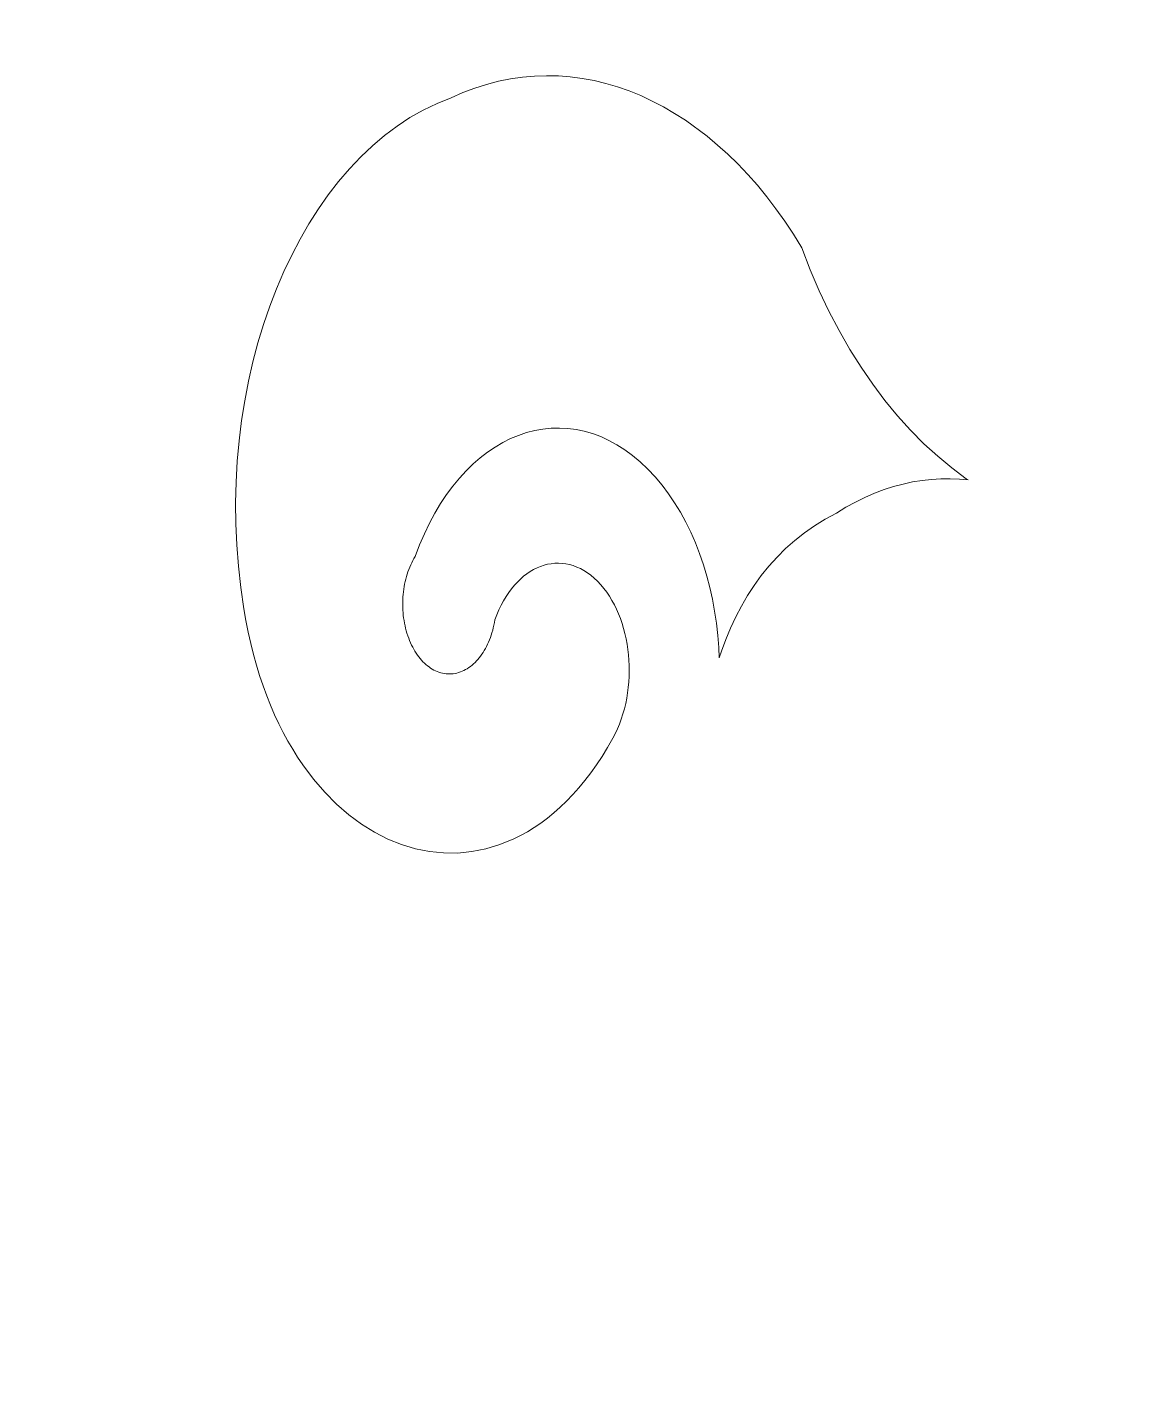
# Model space of a CAD drawing. Header units: centimetres. Extents: x -9.1 to 5.1, y -12.3 to 13.3.
# Drawn here: x -5.335 to -3.776, y -10.215 to -8.308 of the extents above; entities that cross this region are included whole.
import ezdxf

# ---------------------------------------------------------------- set-up
doc = ezdxf.new("R2010")
doc.units = ezdxf.units.CM
doc.header["$MEASUREMENT"] = 0
doc.layers.add('layer 1', color=7, linetype='Continuous')

msp = doc.modelspace()

# ---------------------------------------------------------------- linework, layer by layer
at = {"layer": 'layer 1', "color": 242, "lineweight": 9}
for points, knots in [([(5.08841, -12.32848), (5.08841, -12.32848), (-9.09402, -12.32848), (-9.09402, -12.32848), (-9.09402, -12.32848), (-9.09402, -12.32848), (-9.09402, 0.32731), (-9.09402, 0.32731), (-9.09402, 0.32731), (-9.09402, 0.32731), (5.0911, 0.32731), (5.0911, 0.32731), (5.0911, 0.32731), (5.0911, 0.32731), (5.0911, -12.32848), (5.0911, -12.32848), (5.0911, -12.32848), (5.0911, -12.32848), (5.08841, -12.32848), (5.08841, -12.32848)], [0, 0, 0, 0, 0.1666667, 0.1666667, 0.1666667, 0.1666667, 0.3333333, 0.3333333, 0.3333333, 0.3333333, 0.5, 0.5, 0.5, 0.5, 0.6666667, 0.6666667, 0.6666667, 0.6666667, 1, 1, 1, 1]), ([(-4.36804, -9.18908), (-4.36804, -9.18908), (-4.36869, -9.1748), (-4.36869, -9.1748), (-4.36869, -9.1748), (-4.36869, -9.1748), (-4.37005, -9.15769), (-4.37005, -9.15769), (-4.37005, -9.15769), (-4.37005, -9.15769), (-4.37199, -9.14069), (-4.37199, -9.14069), (-4.37199, -9.14069), (-4.37199, -9.14069), (-4.3745, -9.12385), (-4.3745, -9.12385), (-4.3745, -9.12385), (-4.3745, -9.12385), (-4.37757, -9.10722), (-4.37757, -9.10722), (-4.37757, -9.10722), (-4.37757, -9.10722), (-4.38121, -9.09082), (-4.38121, -9.09082), (-4.38121, -9.09082), (-4.38121, -9.09082), (-4.38541, -9.07468), (-4.38541, -9.07468), (-4.38541, -9.07468), (-4.38541, -9.07468), (-4.39017, -9.05886), (-4.39017, -9.05886), (-4.39017, -9.05886), (-4.39017, -9.05886), (-4.3955, -9.04338), (-4.3955, -9.04338), (-4.3955, -9.04338), (-4.3955, -9.04338), (-4.40137, -9.02826), (-4.40137, -9.02826), (-4.40137, -9.02826), (-4.40137, -9.02826), (-4.40777, -9.01355), (-4.40777, -9.01355), (-4.40777, -9.01355), (-4.40777, -9.01355), (-4.41475, -8.99931), (-4.41475, -8.99931), (-4.41475, -8.99931), (-4.41475, -8.99931), (-4.42223, -8.98554), (-4.42223, -8.98554), (-4.42223, -8.98554), (-4.42223, -8.98554), (-4.43027, -8.9723), (-4.43027, -8.9723), (-4.43027, -8.9723), (-4.43027, -8.9723), (-4.43886, -8.95961), (-4.43886, -8.95961), (-4.43886, -8.95961), (-4.43886, -8.95961), (-4.44795, -8.94751), (-4.44795, -8.94751), (-4.44795, -8.94751), (-4.44795, -8.94751), (-4.45758, -8.93604), (-4.45758, -8.93604), (-4.45758, -8.93604), (-4.45758, -8.93604), (-4.46773, -8.92523), (-4.46773, -8.92523), (-4.46773, -8.92523), (-4.46773, -8.92523), (-4.47825, -8.91525), (-4.47825, -8.91525), (-4.47825, -8.91525), (-4.47825, -8.91525), (-4.489, -8.90627), (-4.489, -8.90627), (-4.489, -8.90627), (-4.489, -8.90627), (-4.49992, -8.89824), (-4.49992, -8.89824), (-4.49992, -8.89824), (-4.49992, -8.89824), (-4.51101, -8.89118), (-4.51101, -8.89118), (-4.51101, -8.89118), (-4.51101, -8.89118), (-4.52223, -8.88506), (-4.52223, -8.88506), (-4.52223, -8.88506), (-4.52223, -8.88506), (-4.53358, -8.87988), (-4.53358, -8.87988), (-4.53358, -8.87988), (-4.53358, -8.87988), (-4.54502, -8.87566), (-4.54502, -8.87566), (-4.54502, -8.87566), (-4.54502, -8.87566), (-4.55653, -8.87233), (-4.55653, -8.87233), (-4.55653, -8.87233), (-4.55653, -8.87233), (-4.56809, -8.86995), (-4.56809, -8.86995), (-4.56809, -8.86995), (-4.56809, -8.86995), (-4.57966, -8.86846), (-4.57966, -8.86846), (-4.57966, -8.86846), (-4.57966, -8.86846), (-4.59125, -8.86786), (-4.59125, -8.86786), (-4.59125, -8.86786), (-4.59125, -8.86786), (-4.60281, -8.86816), (-4.60281, -8.86816), (-4.60281, -8.86816), (-4.60281, -8.86816), (-4.61431, -8.86935), (-4.61431, -8.86935), (-4.61431, -8.86935), (-4.61431, -8.86935), (-4.62575, -8.87138), (-4.62575, -8.87138), (-4.62575, -8.87138), (-4.62575, -8.87138), (-4.63708, -8.87429), (-4.63708, -8.87429), (-4.63708, -8.87429), (-4.63708, -8.87429), (-4.64832, -8.87807), (-4.64832, -8.87807), (-4.64832, -8.87807), (-4.64832, -8.87807), (-4.6594, -8.88268), (-4.6594, -8.88268), (-4.6594, -8.88268), (-4.6594, -8.88268), (-4.67032, -8.88813), (-4.67032, -8.88813), (-4.67032, -8.88813), (-4.67032, -8.88813), (-4.68105, -8.89441), (-4.68105, -8.89441), (-4.68105, -8.89441), (-4.68105, -8.89441), (-4.69156, -8.9015), (-4.69156, -8.9015), (-4.69156, -8.9015), (-4.69156, -8.9015), (-4.70184, -8.9094), (-4.70184, -8.9094), (-4.70184, -8.9094), (-4.70184, -8.9094), (-4.71187, -8.91811), (-4.71187, -8.91811), (-4.71187, -8.91811), (-4.71187, -8.91811), (-4.72162, -8.92761), (-4.72162, -8.92761), (-4.72162, -8.92761), (-4.72162, -8.92761), (-4.73105, -8.9379), (-4.73105, -8.9379), (-4.73105, -8.9379), (-4.73105, -8.9379), (-4.74016, -8.94895), (-4.74016, -8.94895), (-4.74016, -8.94895), (-4.74016, -8.94895), (-4.74891, -8.96077), (-4.74891, -8.96077), (-4.74891, -8.96077), (-4.74891, -8.96077), (-4.75729, -8.97336), (-4.75729, -8.97336), (-4.75729, -8.97336), (-4.75729, -8.97336), (-4.76527, -8.98668), (-4.76527, -8.98668), (-4.76527, -8.98668), (-4.76527, -8.98668), (-4.77282, -9.00076), (-4.77282, -9.00076), (-4.77282, -9.00076), (-4.77282, -9.00076), (-4.77992, -9.01555), (-4.77992, -9.01555), (-4.77992, -9.01555), (-4.77992, -9.01555), (-4.78657, -9.03108), (-4.78657, -9.03108), (-4.78657, -9.03108), (-4.78657, -9.03108), (-4.7927, -9.0473), (-4.7927, -9.0473), (-4.7927, -9.0473), (-4.7927, -9.0473), (-4.79441, -9.05016), (-4.79441, -9.05016), (-4.79441, -9.05016), (-4.79441, -9.05016), (-4.79603, -9.0531), (-4.79603, -9.0531), (-4.79603, -9.0531), (-4.79603, -9.0531), (-4.79756, -9.05611), (-4.79756, -9.05611), (-4.79756, -9.05611), (-4.79756, -9.05611), (-4.79901, -9.0592), (-4.79901, -9.0592), (-4.79901, -9.0592), (-4.79901, -9.0592), (-4.80038, -9.06235), (-4.80038, -9.06235), (-4.80038, -9.06235), (-4.80038, -9.06235), (-4.80165, -9.06557), (-4.80165, -9.06557), (-4.80165, -9.06557), (-4.80165, -9.06557), (-4.80284, -9.06885), (-4.80284, -9.06885), (-4.80284, -9.06885), (-4.80284, -9.06885), (-4.80394, -9.07217), (-4.80394, -9.07217), (-4.80394, -9.07217), (-4.80394, -9.07217), (-4.80495, -9.07556), (-4.80495, -9.07556), (-4.80495, -9.07556), (-4.80495, -9.07556), (-4.80588, -9.079), (-4.80588, -9.079), (-4.80588, -9.079), (-4.80588, -9.079), (-4.80671, -9.08246), (-4.80671, -9.08246), (-4.80671, -9.08246), (-4.80671, -9.08246), (-4.80746, -9.08597), (-4.80746, -9.08597), (-4.80746, -9.08597), (-4.80746, -9.08597), (-4.80811, -9.08952), (-4.80811, -9.08952), (-4.80811, -9.08952), (-4.80811, -9.08952), (-4.80868, -9.09311), (-4.80868, -9.09311), (-4.80868, -9.09311), (-4.80868, -9.09311), (-4.80915, -9.09671), (-4.80915, -9.09671), (-4.80915, -9.09671), (-4.80915, -9.09671), (-4.80954, -9.10034), (-4.80954, -9.10034), (-4.80954, -9.10034), (-4.80954, -9.10034), (-4.80984, -9.10399), (-4.80984, -9.10399), (-4.80984, -9.10399), (-4.80984, -9.10399), (-4.81004, -9.10766), (-4.81004, -9.10766), (-4.81004, -9.10766), (-4.81004, -9.10766), (-4.81015, -9.11133), (-4.81015, -9.11133), (-4.81015, -9.11133), (-4.81015, -9.11133), (-4.81016, -9.115), (-4.81016, -9.115), (-4.81016, -9.115), (-4.81016, -9.115), (-4.81009, -9.1187), (-4.81009, -9.1187), (-4.81009, -9.1187), (-4.81009, -9.1187), (-4.80992, -9.12238), (-4.80992, -9.12238), (-4.80992, -9.12238), (-4.80992, -9.12238), (-4.80966, -9.12605), (-4.80966, -9.12605), (-4.80966, -9.12605), (-4.80966, -9.12605), (-4.80931, -9.12973), (-4.80931, -9.12973), (-4.80931, -9.12973), (-4.80931, -9.12973), (-4.80886, -9.13338), (-4.80886, -9.13338), (-4.80886, -9.13338), (-4.80886, -9.13338), (-4.80833, -9.13703), (-4.80833, -9.13703), (-4.80833, -9.13703), (-4.80833, -9.13703), (-4.80768, -9.14064), (-4.80768, -9.14064), (-4.80768, -9.14064), (-4.80768, -9.14064), (-4.80695, -9.14423), (-4.80695, -9.14423), (-4.80695, -9.14423), (-4.80695, -9.14423), (-4.80611, -9.14779), (-4.80611, -9.14779), (-4.80611, -9.14779), (-4.80611, -9.14779), (-4.8052, -9.15133), (-4.8052, -9.15133), (-4.8052, -9.15133), (-4.8052, -9.15133), (-4.80418, -9.15481), (-4.80418, -9.15481), (-4.80418, -9.15481), (-4.80418, -9.15481), (-4.80305, -9.15826), (-4.80305, -9.15826), (-4.80305, -9.15826), (-4.80305, -9.15826), (-4.80184, -9.16165), (-4.80184, -9.16165), (-4.80184, -9.16165), (-4.80184, -9.16165), (-4.80056, -9.16494), (-4.80056, -9.16494), (-4.80056, -9.16494), (-4.80056, -9.16494), (-4.7992, -9.16814), (-4.7992, -9.16814), (-4.7992, -9.16814), (-4.7992, -9.16814), (-4.79776, -9.17122), (-4.79776, -9.17122), (-4.79776, -9.17122), (-4.79776, -9.17122), (-4.79625, -9.17424), (-4.79625, -9.17424), (-4.79625, -9.17424), (-4.79625, -9.17424), (-4.79468, -9.17712), (-4.79468, -9.17712), (-4.79468, -9.17712), (-4.79468, -9.17712), (-4.79304, -9.17992), (-4.79304, -9.17992), (-4.79304, -9.17992), (-4.79304, -9.17992), (-4.79131, -9.18261), (-4.79131, -9.18261), (-4.79131, -9.18261), (-4.79131, -9.18261), (-4.78954, -9.1852), (-4.78954, -9.1852), (-4.78954, -9.1852), (-4.78954, -9.1852), (-4.78771, -9.18767), (-4.78771, -9.18767), (-4.78771, -9.18767), (-4.78771, -9.18767), (-4.78583, -9.19005), (-4.78583, -9.19005), (-4.78583, -9.19005), (-4.78583, -9.19005), (-4.78388, -9.1923), (-4.78388, -9.1923), (-4.78388, -9.1923), (-4.78388, -9.1923), (-4.78187, -9.19443), (-4.78187, -9.19443), (-4.78187, -9.19443), (-4.78187, -9.19443), (-4.77983, -9.19646), (-4.77983, -9.19646), (-4.77983, -9.19646), (-4.77983, -9.19646), (-4.77773, -9.19837), (-4.77773, -9.19837), (-4.77773, -9.19837), (-4.77773, -9.19837), (-4.77558, -9.20016), (-4.77558, -9.20016), (-4.77558, -9.20016), (-4.77558, -9.20016), (-4.77339, -9.20182), (-4.77339, -9.20182), (-4.77339, -9.20182), (-4.77339, -9.20182), (-4.77118, -9.20336), (-4.77118, -9.20336), (-4.77118, -9.20336), (-4.77118, -9.20336), (-4.7689, -9.20478), (-4.7689, -9.20478), (-4.7689, -9.20478), (-4.7689, -9.20478), (-4.7666, -9.20607), (-4.7666, -9.20607), (-4.7666, -9.20607), (-4.7666, -9.20607), (-4.76427, -9.20723), (-4.76427, -9.20723), (-4.76427, -9.20723), (-4.76427, -9.20723), (-4.76189, -9.20826), (-4.76189, -9.20826), (-4.76189, -9.20826), (-4.76189, -9.20826), (-4.75951, -9.20916), (-4.75951, -9.20916), (-4.75951, -9.20916), (-4.75951, -9.20916), (-4.75709, -9.20991), (-4.75709, -9.20991), (-4.75709, -9.20991), (-4.75709, -9.20991), (-4.75464, -9.21053), (-4.75464, -9.21053), (-4.75464, -9.21053), (-4.75464, -9.21053), (-4.75217, -9.21102), (-4.75217, -9.21102), (-4.75217, -9.21102), (-4.75217, -9.21102), (-4.74969, -9.21136), (-4.74969, -9.21136), (-4.74969, -9.21136), (-4.74969, -9.21136), (-4.74718, -9.21156), (-4.74718, -9.21156), (-4.74718, -9.21156), (-4.74718, -9.21156), (-4.74467, -9.21162), (-4.74467, -9.21162), (-4.74467, -9.21162), (-4.74467, -9.21162), (-4.74213, -9.21152), (-4.74213, -9.21152), (-4.74213, -9.21152), (-4.74213, -9.21152), (-4.7396, -9.21128), (-4.7396, -9.21128), (-4.7396, -9.21128), (-4.7396, -9.21128), (-4.73706, -9.21089), (-4.73706, -9.21089), (-4.73706, -9.21089), (-4.73706, -9.21089), (-4.73452, -9.21036), (-4.73452, -9.21036), (-4.73452, -9.21036), (-4.73452, -9.21036), (-4.73201, -9.20967), (-4.73201, -9.20967), (-4.73201, -9.20967), (-4.73201, -9.20967), (-4.72955, -9.20884), (-4.72955, -9.20884), (-4.72955, -9.20884), (-4.72955, -9.20884), (-4.72712, -9.20788), (-4.72712, -9.20788), (-4.72712, -9.20788), (-4.72712, -9.20788), (-4.72471, -9.20679), (-4.72471, -9.20679), (-4.72471, -9.20679), (-4.72471, -9.20679), (-4.72236, -9.20557), (-4.72236, -9.20557), (-4.72236, -9.20557), (-4.72236, -9.20557), (-4.72005, -9.20421), (-4.72005, -9.20421), (-4.72005, -9.20421), (-4.72005, -9.20421), (-4.71776, -9.20272), (-4.71776, -9.20272), (-4.71776, -9.20272), (-4.71776, -9.20272), (-4.71555, -9.20111), (-4.71555, -9.20111), (-4.71555, -9.20111), (-4.71555, -9.20111), (-4.71335, -9.19937), (-4.71335, -9.19937), (-4.71335, -9.19937), (-4.71335, -9.19937), (-4.71122, -9.19752), (-4.71122, -9.19752), (-4.71122, -9.19752), (-4.71122, -9.19752), (-4.70914, -9.19556), (-4.70914, -9.19556), (-4.70914, -9.19556), (-4.70914, -9.19556), (-4.70711, -9.19348), (-4.70711, -9.19348), (-4.70711, -9.19348), (-4.70711, -9.19348), (-4.70515, -9.19128), (-4.70515, -9.19128), (-4.70515, -9.19128), (-4.70515, -9.19128), (-4.70324, -9.18898), (-4.70324, -9.18898), (-4.70324, -9.18898), (-4.70324, -9.18898), (-4.70137, -9.18658), (-4.70137, -9.18658), (-4.70137, -9.18658), (-4.70137, -9.18658), (-4.69959, -9.18407), (-4.69959, -9.18407), (-4.69959, -9.18407), (-4.69959, -9.18407), (-4.69785, -9.18147), (-4.69785, -9.18147), (-4.69785, -9.18147), (-4.69785, -9.18147), (-4.69619, -9.17876), (-4.69619, -9.17876), (-4.69619, -9.17876), (-4.69619, -9.17876), (-4.69459, -9.17596), (-4.69459, -9.17596), (-4.69459, -9.17596), (-4.69459, -9.17596), (-4.69306, -9.17307), (-4.69306, -9.17307), (-4.69306, -9.17307), (-4.69306, -9.17307), (-4.69161, -9.1701), (-4.69161, -9.1701), (-4.69161, -9.1701), (-4.69161, -9.1701), (-4.69023, -9.16704), (-4.69023, -9.16704), (-4.69023, -9.16704), (-4.69023, -9.16704), (-4.68893, -9.16389), (-4.68893, -9.16389), (-4.68893, -9.16389), (-4.68893, -9.16389), (-4.68769, -9.16066), (-4.68769, -9.16066), (-4.68769, -9.16066), (-4.68769, -9.16066), (-4.68654, -9.15735), (-4.68654, -9.15735), (-4.68654, -9.15735), (-4.68654, -9.15735), (-4.68548, -9.15396), (-4.68548, -9.15396), (-4.68548, -9.15396), (-4.68548, -9.15396), (-4.6845, -9.15051), (-4.6845, -9.15051), (-4.6845, -9.15051), (-4.6845, -9.15051), (-4.68359, -9.14699), (-4.68359, -9.14699), (-4.68359, -9.14699), (-4.68359, -9.14699), (-4.68278, -9.14339), (-4.68278, -9.14339), (-4.68278, -9.14339), (-4.68278, -9.14339), (-4.68206, -9.13974), (-4.68206, -9.13974), (-4.68206, -9.13974), (-4.68206, -9.13974), (-4.68143, -9.13601), (-4.68143, -9.13601), (-4.68143, -9.13601), (-4.68143, -9.13601), (-4.67873, -9.12885), (-4.67873, -9.12885), (-4.67873, -9.12885), (-4.67873, -9.12885), (-4.67579, -9.122), (-4.67579, -9.122), (-4.67579, -9.122), (-4.67579, -9.122), (-4.67265, -9.11547), (-4.67265, -9.11547), (-4.67265, -9.11547), (-4.67265, -9.11547), (-4.66932, -9.10926), (-4.66932, -9.10926), (-4.66932, -9.10926), (-4.66932, -9.10926), (-4.66579, -9.10337), (-4.66579, -9.10337), (-4.66579, -9.10337), (-4.66579, -9.10337), (-4.66209, -9.09781), (-4.66209, -9.09781), (-4.66209, -9.09781), (-4.66209, -9.09781), (-4.65823, -9.09259), (-4.65823, -9.09259), (-4.65823, -9.09259), (-4.65823, -9.09259), (-4.65421, -9.08771), (-4.65421, -9.08771), (-4.65421, -9.08771), (-4.65421, -9.08771), (-4.65003, -9.08317), (-4.65003, -9.08317), (-4.65003, -9.08317), (-4.65003, -9.08317), (-4.64573, -9.07897), (-4.64573, -9.07897), (-4.64573, -9.07897), (-4.64573, -9.07897), (-4.64131, -9.07512), (-4.64131, -9.07512), (-4.64131, -9.07512), (-4.64131, -9.07512), (-4.63677, -9.07163), (-4.63677, -9.07163), (-4.63677, -9.07163), (-4.63677, -9.07163), (-4.63212, -9.0685), (-4.63212, -9.0685), (-4.63212, -9.0685), (-4.63212, -9.0685), (-4.62738, -9.06572), (-4.62738, -9.06572), (-4.62738, -9.06572), (-4.62738, -9.06572), (-4.62257, -9.06332), (-4.62257, -9.06332), (-4.62257, -9.06332), (-4.62257, -9.06332), (-4.61767, -9.06129), (-4.61767, -9.06129), (-4.61767, -9.06129), (-4.61767, -9.06129), (-4.61272, -9.05962), (-4.61272, -9.05962), (-4.61272, -9.05962), (-4.61272, -9.05962), (-4.6077, -9.05834), (-4.6077, -9.05834), (-4.6077, -9.05834), (-4.6077, -9.05834), (-4.60266, -9.05744), (-4.60266, -9.05744), (-4.60266, -9.05744), (-4.60266, -9.05744), (-4.59756, -9.05691), (-4.59756, -9.05691), (-4.59756, -9.05691), (-4.59756, -9.05691), (-4.59247, -9.05677), (-4.59247, -9.05677), (-4.59247, -9.05677), (-4.59247, -9.05677), (-4.58735, -9.05704), (-4.58735, -9.05704), (-4.58735, -9.05704), (-4.58735, -9.05704), (-4.58225, -9.0577), (-4.58225, -9.0577), (-4.58225, -9.0577), (-4.58225, -9.0577), (-4.57714, -9.05876), (-4.57714, -9.05876), (-4.57714, -9.05876), (-4.57714, -9.05876), (-4.57205, -9.06022), (-4.57205, -9.06022), (-4.57205, -9.06022), (-4.57205, -9.06022), (-4.567, -9.0621), (-4.567, -9.0621), (-4.567, -9.0621), (-4.567, -9.0621), (-4.56199, -9.06437), (-4.56199, -9.06437), (-4.56199, -9.06437), (-4.56199, -9.06437), (-4.55703, -9.06707), (-4.55703, -9.06707), (-4.55703, -9.06707), (-4.55703, -9.06707), (-4.55213, -9.0702), (-4.55213, -9.0702), (-4.55213, -9.0702), (-4.55213, -9.0702), (-4.54732, -9.07373), (-4.54732, -9.07373), (-4.54732, -9.07373), (-4.54732, -9.07373), (-4.54257, -9.07771), (-4.54257, -9.07771), (-4.54257, -9.07771), (-4.54257, -9.07771), (-4.53792, -9.08212), (-4.53792, -9.08212), (-4.53792, -9.08212), (-4.53792, -9.08212), (-4.53343, -9.08688), (-4.53343, -9.08688), (-4.53343, -9.08688), (-4.53343, -9.08688), (-4.52918, -9.09196), (-4.52918, -9.09196), (-4.52918, -9.09196), (-4.52918, -9.09196), (-4.52517, -9.09729), (-4.52517, -9.09729), (-4.52517, -9.09729), (-4.52517, -9.09729), (-4.52137, -9.10291), (-4.52137, -9.10291), (-4.52137, -9.10291), (-4.52137, -9.10291), (-4.51783, -9.10876), (-4.51783, -9.10876), (-4.51783, -9.10876), (-4.51783, -9.10876), (-4.51452, -9.11483), (-4.51452, -9.11483), (-4.51452, -9.11483), (-4.51452, -9.11483), (-4.51145, -9.12113), (-4.51145, -9.12113), (-4.51145, -9.12113), (-4.51145, -9.12113), (-4.50861, -9.12762), (-4.50861, -9.12762), (-4.50861, -9.12762), (-4.50861, -9.12762), (-4.50602, -9.13429), (-4.50602, -9.13429), (-4.50602, -9.13429), (-4.50602, -9.13429), (-4.50367, -9.14114), (-4.50367, -9.14114), (-4.50367, -9.14114), (-4.50367, -9.14114), (-4.50157, -9.14813), (-4.50157, -9.14813), (-4.50157, -9.14813), (-4.50157, -9.14813), (-4.49971, -9.15525), (-4.49971, -9.15525), (-4.49971, -9.15525), (-4.49971, -9.15525), (-4.49811, -9.16249), (-4.49811, -9.16249), (-4.49811, -9.16249), (-4.49811, -9.16249), (-4.49675, -9.16984), (-4.49675, -9.16984), (-4.49675, -9.16984), (-4.49675, -9.16984), (-4.49565, -9.17727), (-4.49565, -9.17727), (-4.49565, -9.17727), (-4.49565, -9.17727), (-4.49479, -9.18477), (-4.49479, -9.18477), (-4.49479, -9.18477), (-4.49479, -9.18477), (-4.49419, -9.19233), (-4.49419, -9.19233), (-4.49419, -9.19233), (-4.49419, -9.19233), (-4.49385, -9.19993), (-4.49385, -9.19993), (-4.49385, -9.19993), (-4.49385, -9.19993), (-4.49376, -9.20754), (-4.49376, -9.20754), (-4.49376, -9.20754), (-4.49376, -9.20754), (-4.49392, -9.21518), (-4.49392, -9.21518), (-4.49392, -9.21518), (-4.49392, -9.21518), (-4.49436, -9.2228), (-4.49436, -9.2228), (-4.49436, -9.2228), (-4.49436, -9.2228), (-4.49504, -9.2304), (-4.49504, -9.2304), (-4.49504, -9.2304), (-4.49504, -9.2304), (-4.49601, -9.23797), (-4.49601, -9.23797), (-4.49601, -9.23797), (-4.49601, -9.23797), (-4.49724, -9.24546), (-4.49724, -9.24546), (-4.49724, -9.24546), (-4.49724, -9.24546), (-4.49871, -9.25289), (-4.49871, -9.25289), (-4.49871, -9.25289), (-4.49871, -9.25289), (-4.50046, -9.26023), (-4.50046, -9.26023), (-4.50046, -9.26023), (-4.50046, -9.26023), (-4.50249, -9.26747), (-4.50249, -9.26747), (-4.50249, -9.26747), (-4.50249, -9.26747), (-4.50478, -9.27459), (-4.50478, -9.27459), (-4.50478, -9.27459), (-4.50478, -9.27459), (-4.50736, -9.28157), (-4.50736, -9.28157), (-4.50736, -9.28157), (-4.50736, -9.28157), (-4.5102, -9.28841), (-4.5102, -9.28841), (-4.5102, -9.28841), (-4.5102, -9.28841), (-4.51332, -9.29507), (-4.51332, -9.29507), (-4.51332, -9.29507), (-4.51332, -9.29507), (-4.51672, -9.30156), (-4.51672, -9.30156), (-4.51672, -9.30156), (-4.51672, -9.30156), (-4.52412, -9.31447), (-4.52412, -9.31447), (-4.52412, -9.31447), (-4.52412, -9.31447), (-4.53174, -9.32682), (-4.53174, -9.32682), (-4.53174, -9.32682), (-4.53174, -9.32682), (-4.53956, -9.3386), (-4.53956, -9.3386), (-4.53956, -9.3386), (-4.53956, -9.3386), (-4.54756, -9.34984), (-4.54756, -9.34984), (-4.54756, -9.34984), (-4.54756, -9.34984), (-4.55574, -9.36051), (-4.55574, -9.36051), (-4.55574, -9.36051), (-4.55574, -9.36051), (-4.5641, -9.37064), (-4.5641, -9.37064), (-4.5641, -9.37064), (-4.5641, -9.37064), (-4.57263, -9.38021), (-4.57263, -9.38021), (-4.57263, -9.38021), (-4.57263, -9.38021), (-4.58129, -9.38922), (-4.58129, -9.38922), (-4.58129, -9.38922), (-4.58129, -9.38922), (-4.5901, -9.39771), (-4.5901, -9.39771), (-4.5901, -9.39771), (-4.5901, -9.39771), (-4.59906, -9.40565), (-4.59906, -9.40565), (-4.59906, -9.40565), (-4.59906, -9.40565), (-4.60812, -9.41306), (-4.60812, -9.41306), (-4.60812, -9.41306), (-4.60812, -9.41306), (-4.61732, -9.41993), (-4.61732, -9.41993), (-4.61732, -9.41993), (-4.61732, -9.41993), (-4.62662, -9.42627), (-4.62662, -9.42627), (-4.62662, -9.42627), (-4.62662, -9.42627), (-4.63603, -9.43208), (-4.63603, -9.43208), (-4.63603, -9.43208), (-4.63603, -9.43208), (-4.64552, -9.43737), (-4.64552, -9.43737), (-4.64552, -9.43737), (-4.64552, -9.43737), (-4.65508, -9.44213), (-4.65508, -9.44213), (-4.65508, -9.44213), (-4.65508, -9.44213), (-4.67444, -9.45012), (-4.67444, -9.45012), (-4.67444, -9.45012), (-4.67444, -9.45012), (-4.69399, -9.45604), (-4.69399, -9.45604), (-4.69399, -9.45604), (-4.69399, -9.45604), (-4.71369, -9.45997), (-4.71369, -9.45997), (-4.71369, -9.45997), (-4.71369, -9.45997), (-4.73346, -9.46188), (-4.73346, -9.46188), (-4.73346, -9.46188), (-4.73346, -9.46188), (-4.75323, -9.46183), (-4.75323, -9.46183), (-4.75323, -9.46183), (-4.75323, -9.46183), (-4.77293, -9.45983), (-4.77293, -9.45983), (-4.77293, -9.45983), (-4.77293, -9.45983), (-4.79248, -9.45592), (-4.79248, -9.45592), (-4.79248, -9.45592), (-4.79248, -9.45592), (-4.8118, -9.45012), (-4.8118, -9.45012), (-4.8118, -9.45012), (-4.8118, -9.45012), (-4.83082, -9.44243), (-4.83082, -9.44243), (-4.83082, -9.44243), (-4.83082, -9.44243), (-4.8495, -9.43292), (-4.8495, -9.43292), (-4.8495, -9.43292), (-4.8495, -9.43292), (-4.86773, -9.42158), (-4.86773, -9.42158), (-4.86773, -9.42158), (-4.86773, -9.42158), (-4.88545, -9.40845), (-4.88545, -9.40845), (-4.88545, -9.40845), (-4.88545, -9.40845), (-4.90258, -9.39356), (-4.90258, -9.39356), (-4.90258, -9.39356), (-4.90258, -9.39356), (-4.91906, -9.37691), (-4.91906, -9.37691), (-4.91906, -9.37691), (-4.91906, -9.37691), (-4.93482, -9.35856), (-4.93482, -9.35856), (-4.93482, -9.35856), (-4.93482, -9.35856), (-4.9498, -9.33853), (-4.9498, -9.33853), (-4.9498, -9.33853), (-4.9498, -9.33853), (-4.95695, -9.32788), (-4.95695, -9.32788), (-4.95695, -9.32788), (-4.95695, -9.32788), (-4.96388, -9.31682), (-4.96388, -9.31682), (-4.96388, -9.31682), (-4.96388, -9.31682), (-4.97057, -9.30536), (-4.97057, -9.30536), (-4.97057, -9.30536), (-4.97057, -9.30536), (-4.97702, -9.29347), (-4.97702, -9.29347), (-4.97702, -9.29347), (-4.97702, -9.29347), (-4.98322, -9.2812), (-4.98322, -9.2812), (-4.98322, -9.2812), (-4.98322, -9.2812), (-4.98915, -9.26851), (-4.98915, -9.26851), (-4.98915, -9.26851), (-4.98915, -9.26851), (-4.9948, -9.25544), (-4.9948, -9.25544), (-4.9948, -9.25544), (-4.9948, -9.25544), (-5.00018, -9.24197), (-5.00018, -9.24197), (-5.00018, -9.24197), (-5.00018, -9.24197), (-5.00528, -9.2281), (-5.00528, -9.2281), (-5.00528, -9.2281), (-5.00528, -9.2281), (-5.01006, -9.21386), (-5.01006, -9.21386), (-5.01006, -9.21386), (-5.01006, -9.21386), (-5.01455, -9.19922), (-5.01455, -9.19922), (-5.01455, -9.19922), (-5.01455, -9.19922), (-5.0187, -9.18421), (-5.0187, -9.18421), (-5.0187, -9.18421), (-5.0187, -9.18421), (-5.02254, -9.16881), (-5.02254, -9.16881), (-5.02254, -9.16881), (-5.02254, -9.16881), (-5.02605, -9.15305), (-5.02605, -9.15305), (-5.02605, -9.15305), (-5.02605, -9.15305), (-5.0292, -9.13691), (-5.0292, -9.13691), (-5.0292, -9.13691), (-5.0292, -9.13691), (-5.03201, -9.1204), (-5.03201, -9.1204), (-5.03201, -9.1204), (-5.03201, -9.1204), (-5.0364, -9.09067), (-5.0364, -9.09067), (-5.0364, -9.09067), (-5.0364, -9.09067), (-5.03972, -9.06096), (-5.03972, -9.06096), (-5.03972, -9.06096), (-5.03972, -9.06096), (-5.04204, -9.03133), (-5.04204, -9.03133), (-5.04204, -9.03133), (-5.04204, -9.03133), (-5.04331, -9.00181), (-5.04331, -9.00181), (-5.04331, -9.00181), (-5.04331, -9.00181), (-5.0436, -8.97245), (-5.0436, -8.97245), (-5.0436, -8.97245), (-5.0436, -8.97245), (-5.04292, -8.94329), (-5.04292, -8.94329), (-5.04292, -8.94329), (-5.04292, -8.94329), (-5.04129, -8.91439), (-5.04129, -8.91439), (-5.04129, -8.91439), (-5.04129, -8.91439), (-5.03871, -8.88578), (-5.03871, -8.88578), (-5.03871, -8.88578), (-5.03871, -8.88578), (-5.0352, -8.85752), (-5.0352, -8.85752), (-5.0352, -8.85752), (-5.0352, -8.85752), (-5.03081, -8.82965), (-5.03081, -8.82965), (-5.03081, -8.82965), (-5.03081, -8.82965), (-5.02551, -8.80222), (-5.02551, -8.80222), (-5.02551, -8.80222), (-5.02551, -8.80222), (-5.01935, -8.77524), (-5.01935, -8.77524), (-5.01935, -8.77524), (-5.01935, -8.77524), (-5.01236, -8.74881), (-5.01236, -8.74881), (-5.01236, -8.74881), (-5.01236, -8.74881), (-5.00452, -8.72294), (-5.00452, -8.72294), (-5.00452, -8.72294), (-5.00452, -8.72294), (-4.99588, -8.69769), (-4.99588, -8.69769), (-4.99588, -8.69769), (-4.99588, -8.69769), (-4.98644, -8.67309), (-4.98644, -8.67309), (-4.98644, -8.67309), (-4.98644, -8.67309), (-4.97623, -8.6492), (-4.97623, -8.6492), (-4.97623, -8.6492), (-4.97623, -8.6492), (-4.96527, -8.62606), (-4.96527, -8.62606), (-4.96527, -8.62606), (-4.96527, -8.62606), (-4.95356, -8.60371), (-4.95356, -8.60371), (-4.95356, -8.60371), (-4.95356, -8.60371), (-4.94113, -8.58222), (-4.94113, -8.58222), (-4.94113, -8.58222), (-4.94113, -8.58222), (-4.92801, -8.56159), (-4.92801, -8.56159), (-4.92801, -8.56159), (-4.92801, -8.56159), (-4.91421, -8.54191), (-4.91421, -8.54191), (-4.91421, -8.54191), (-4.91421, -8.54191), (-4.89974, -8.5232), (-4.89974, -8.5232), (-4.89974, -8.5232), (-4.89974, -8.5232), (-4.88462, -8.50551), (-4.88462, -8.50551), (-4.88462, -8.50551), (-4.88462, -8.50551), (-4.86888, -8.48889), (-4.86888, -8.48889), (-4.86888, -8.48889), (-4.86888, -8.48889), (-4.85252, -8.47337), (-4.85252, -8.47337), (-4.85252, -8.47337), (-4.85252, -8.47337), (-4.83558, -8.45902), (-4.83558, -8.45902), (-4.83558, -8.45902), (-4.83558, -8.45902), (-4.81805, -8.44587), (-4.81805, -8.44587), (-4.81805, -8.44587), (-4.81805, -8.44587), (-4.79999, -8.43396), (-4.79999, -8.43396), (-4.79999, -8.43396), (-4.79999, -8.43396), (-4.78137, -8.42336), (-4.78137, -8.42336), (-4.78137, -8.42336), (-4.78137, -8.42336), (-4.76224, -8.41409), (-4.76224, -8.41409), (-4.76224, -8.41409), (-4.76224, -8.41409), (-4.74262, -8.4062), (-4.74262, -8.4062), (-4.74262, -8.4062), (-4.74262, -8.4062), (-4.72618, -8.39899), (-4.72618, -8.39899), (-4.72618, -8.39899), (-4.72618, -8.39899), (-4.70965, -8.39275), (-4.70965, -8.39275), (-4.70965, -8.39275), (-4.70965, -8.39275), (-4.69305, -8.38749), (-4.69305, -8.38749), (-4.69305, -8.38749), (-4.69305, -8.38749), (-4.67639, -8.38318), (-4.67639, -8.38318), (-4.67639, -8.38318), (-4.67639, -8.38318), (-4.65968, -8.37983), (-4.65968, -8.37983), (-4.65968, -8.37983), (-4.65968, -8.37983), (-4.64293, -8.37743), (-4.64293, -8.37743), (-4.64293, -8.37743), (-4.64293, -8.37743), (-4.62618, -8.37596), (-4.62618, -8.37596), (-4.62618, -8.37596), (-4.62618, -8.37596), (-4.60944, -8.37541), (-4.60944, -8.37541), (-4.60944, -8.37541), (-4.60944, -8.37541), (-4.59272, -8.37579), (-4.59272, -8.37579), (-4.59272, -8.37579), (-4.59272, -8.37579), (-4.57605, -8.37706), (-4.57605, -8.37706), (-4.57605, -8.37706), (-4.57605, -8.37706), (-4.55943, -8.37925), (-4.55943, -8.37925), (-4.55943, -8.37925), (-4.55943, -8.37925), (-4.54289, -8.38231), (-4.54289, -8.38231), (-4.54289, -8.38231), (-4.54289, -8.38231), (-4.52643, -8.38625), (-4.52643, -8.38625), (-4.52643, -8.38625), (-4.52643, -8.38625), (-4.51007, -8.39106), (-4.51007, -8.39106), (-4.51007, -8.39106), (-4.51007, -8.39106), (-4.49385, -8.39674), (-4.49385, -8.39674), (-4.49385, -8.39674), (-4.49385, -8.39674), (-4.47776, -8.40327), (-4.47776, -8.40327), (-4.47776, -8.40327), (-4.47776, -8.40327), (-4.44607, -8.41883), (-4.44607, -8.41883), (-4.44607, -8.41883), (-4.44607, -8.41883), (-4.41512, -8.43771), (-4.41512, -8.43771), (-4.41512, -8.43771), (-4.41512, -8.43771), (-4.38507, -8.45979), (-4.38507, -8.45979), (-4.38507, -8.45979), (-4.38507, -8.45979), (-4.35603, -8.48503), (-4.35603, -8.48503), (-4.35603, -8.48503), (-4.35603, -8.48503), (-4.34194, -8.4988), (-4.34194, -8.4988), (-4.34194, -8.4988), (-4.34194, -8.4988), (-4.32816, -8.51334), (-4.32816, -8.51334), (-4.32816, -8.51334), (-4.32816, -8.51334), (-4.31468, -8.52862), (-4.31468, -8.52862), (-4.31468, -8.52862), (-4.31468, -8.52862), (-4.30155, -8.54465), (-4.30155, -8.54465), (-4.30155, -8.54465), (-4.30155, -8.54465), (-4.28878, -8.56141), (-4.28878, -8.56141), (-4.28878, -8.56141), (-4.28878, -8.56141), (-4.27639, -8.57888), (-4.27639, -8.57888), (-4.27639, -8.57888), (-4.27639, -8.57888), (-4.26435, -8.59708), (-4.26435, -8.59708), (-4.26435, -8.59708), (-4.26435, -8.59708), (-4.25274, -8.61596), (-4.25274, -8.61596), (-4.25274, -8.61596), (-4.25274, -8.61596), (-4.2409, -8.64655), (-4.2409, -8.64655), (-4.2409, -8.64655), (-4.2409, -8.64655), (-4.22822, -8.67606), (-4.22822, -8.67606), (-4.22822, -8.67606), (-4.22822, -8.67606), (-4.21474, -8.70446), (-4.21474, -8.70446), (-4.21474, -8.70446), (-4.21474, -8.70446), (-4.20049, -8.73175), (-4.20049, -8.73175), (-4.20049, -8.73175), (-4.20049, -8.73175), (-4.18551, -8.7579), (-4.18551, -8.7579), (-4.18551, -8.7579), (-4.18551, -8.7579), (-4.16981, -8.78289), (-4.16981, -8.78289), (-4.16981, -8.78289), (-4.16981, -8.78289), (-4.15345, -8.8067), (-4.15345, -8.8067), (-4.15345, -8.8067), (-4.15345, -8.8067), (-4.13646, -8.82931), (-4.13646, -8.82931), (-4.13646, -8.82931), (-4.13646, -8.82931), (-4.11887, -8.85071), (-4.11887, -8.85071), (-4.11887, -8.85071), (-4.11887, -8.85071), (-4.10071, -8.87087), (-4.10071, -8.87087), (-4.10071, -8.87087), (-4.10071, -8.87087), (-4.08202, -8.88976), (-4.08202, -8.88976), (-4.08202, -8.88976), (-4.08202, -8.88976), (-4.06281, -8.90738), (-4.06281, -8.90738), (-4.06281, -8.90738), (-4.06281, -8.90738), (-4.04316, -8.92368), (-4.04316, -8.92368), (-4.04316, -8.92368), (-4.04316, -8.92368), (-4.02307, -8.93868), (-4.02307, -8.93868), (-4.02307, -8.93868), (-4.02307, -8.93868), (-4.02048, -8.9404), (-4.02048, -8.9404), (-4.02048, -8.9404), (-4.02048, -8.9404), (-4.03241, -8.93929), (-4.03241, -8.93929), (-4.03241, -8.93929), (-4.03241, -8.93929), (-4.04538, -8.93875), (-4.04538, -8.93875), (-4.04538, -8.93875), (-4.04538, -8.93875), (-4.05842, -8.93885), (-4.05842, -8.93885), (-4.05842, -8.93885), (-4.05842, -8.93885), (-4.07153, -8.93964), (-4.07153, -8.93964), (-4.07153, -8.93964), (-4.07153, -8.93964), (-4.08471, -8.9411), (-4.08471, -8.9411), (-4.08471, -8.9411), (-4.08471, -8.9411), (-4.09793, -8.94325), (-4.09793, -8.94325), (-4.09793, -8.94325), (-4.09793, -8.94325), (-4.11121, -8.94611), (-4.11121, -8.94611), (-4.11121, -8.94611), (-4.11121, -8.94611), (-4.12448, -8.94967), (-4.12448, -8.94967), (-4.12448, -8.94967), (-4.12448, -8.94967), (-4.13779, -8.95397), (-4.13779, -8.95397), (-4.13779, -8.95397), (-4.13779, -8.95397), (-4.15113, -8.959), (-4.15113, -8.959), (-4.15113, -8.959), (-4.15113, -8.959), (-4.16444, -8.96476), (-4.16444, -8.96476), (-4.16444, -8.96476), (-4.16444, -8.96476), (-4.17777, -8.9713), (-4.17777, -8.9713), (-4.17777, -8.9713), (-4.17777, -8.9713), (-4.19107, -8.97858), (-4.19107, -8.97858), (-4.19107, -8.97858), (-4.19107, -8.97858), (-4.20434, -8.98666), (-4.20434, -8.98666), (-4.20434, -8.98666), (-4.20434, -8.98666), (-4.21998, -8.99513), (-4.21998, -8.99513), (-4.21998, -8.99513), (-4.21998, -8.99513), (-4.23488, -9.00437), (-4.23488, -9.00437), (-4.23488, -9.00437), (-4.23488, -9.00437), (-4.24903, -9.01433), (-4.24903, -9.01433), (-4.24903, -9.01433), (-4.24903, -9.01433), (-4.26248, -9.025), (-4.26248, -9.025), (-4.26248, -9.025), (-4.26248, -9.025), (-4.27522, -9.03634), (-4.27522, -9.03634), (-4.27522, -9.03634), (-4.27522, -9.03634), (-4.28725, -9.04832), (-4.28725, -9.04832), (-4.28725, -9.04832), (-4.28725, -9.04832), (-4.29857, -9.06091), (-4.29857, -9.06091), (-4.29857, -9.06091), (-4.29857, -9.06091), (-4.30921, -9.07408), (-4.30921, -9.07408), (-4.30921, -9.07408), (-4.30921, -9.07408), (-4.31917, -9.08778), (-4.31917, -9.08778), (-4.31917, -9.08778), (-4.31917, -9.08778), (-4.32844, -9.10201), (-4.32844, -9.10201), (-4.32844, -9.10201), (-4.32844, -9.10201), (-4.33705, -9.11669), (-4.33705, -9.11669), (-4.33705, -9.11669), (-4.33705, -9.11669), (-4.34502, -9.13183), (-4.34502, -9.13183), (-4.34502, -9.13183), (-4.34502, -9.13183), (-4.3523, -9.14739), (-4.3523, -9.14739), (-4.3523, -9.14739), (-4.3523, -9.14739), (-4.35895, -9.16332), (-4.35895, -9.16332), (-4.35895, -9.16332), (-4.35895, -9.16332), (-4.36498, -9.17961), (-4.36498, -9.17961), (-4.36498, -9.17961), (-4.36498, -9.17961), (-4.36804, -9.18908), (-4.36804, -9.18908)], [0, 0, 0, 0, 0.0027473, 0.0027473, 0.0027473, 0.0027473, 0.0054945, 0.0054945, 0.0054945, 0.0054945, 0.0082418, 0.0082418, 0.0082418, 0.0082418, 0.010989, 0.010989, 0.010989, 0.010989, 0.0137363, 0.0137363, 0.0137363, 0.0137363, 0.0164835, 0.0164835, 0.0164835, 0.0164835, 0.0192308, 0.0192308, 0.0192308, 0.0192308, 0.021978, 0.021978, 0.021978, 0.021978, 0.0247253, 0.0247253, 0.0247253, 0.0247253, 0.0274725, 0.0274725, 0.0274725, 0.0274725, 0.0302198, 0.0302198, 0.0302198, 0.0302198, 0.032967, 0.032967, 0.032967, 0.032967, 0.0357143, 0.0357143, 0.0357143, 0.0357143, 0.0384615, 0.0384615, 0.0384615, 0.0384615, 0.0412088, 0.0412088, 0.0412088, 0.0412088, 0.043956, 0.043956, 0.043956, 0.043956, 0.0467033, 0.0467033, 0.0467033, 0.0467033, 0.0494505, 0.0494505, 0.0494505, 0.0494505, 0.0521978, 0.0521978, 0.0521978, 0.0521978, 0.0549451, 0.0549451, 0.0549451, 0.0549451, 0.0576923, 0.0576923, 0.0576923, 0.0576923, 0.0604396, 0.0604396, 0.0604396, 0.0604396, 0.0631868, 0.0631868, 0.0631868, 0.0631868, 0.0659341, 0.0659341, 0.0659341, 0.0659341, 0.0686813, 0.0686813, 0.0686813, 0.0686813, 0.0714286, 0.0714286, 0.0714286, 0.0714286, 0.0741758, 0.0741758, 0.0741758, 0.0741758, 0.0769231, 0.0769231, 0.0769231, 0.0769231, 0.0796703, 0.0796703, 0.0796703, 0.0796703, 0.0824176, 0.0824176, 0.0824176, 0.0824176, 0.0851648, 0.0851648, 0.0851648, 0.0851648, 0.0879121, 0.0879121, 0.0879121, 0.0879121, 0.0906593, 0.0906593, 0.0906593, 0.0906593, 0.0934066, 0.0934066, 0.0934066, 0.0934066, 0.0961538, 0.0961538, 0.0961538, 0.0961538, 0.0989011, 0.0989011, 0.0989011, 0.0989011, 0.1016484, 0.1016484, 0.1016484, 0.1016484, 0.1043956, 0.1043956, 0.1043956, 0.1043956, 0.1071429, 0.1071429, 0.1071429, 0.1071429, 0.1098901, 0.1098901, 0.1098901, 0.1098901, 0.1126374, 0.1126374, 0.1126374, 0.1126374, 0.1153846, 0.1153846, 0.1153846, 0.1153846, 0.1181319, 0.1181319, 0.1181319, 0.1181319, 0.1208791, 0.1208791, 0.1208791, 0.1208791, 0.1236264, 0.1236264, 0.1236264, 0.1236264, 0.1263736, 0.1263736, 0.1263736, 0.1263736, 0.1291209, 0.1291209, 0.1291209, 0.1291209, 0.1318681, 0.1318681, 0.1318681, 0.1318681, 0.1346154, 0.1346154, 0.1346154, 0.1346154, 0.1373626, 0.1373626, 0.1373626, 0.1373626, 0.1401099, 0.1401099, 0.1401099, 0.1401099, 0.1428571, 0.1428571, 0.1428571, 0.1428571, 0.1456044, 0.1456044, 0.1456044, 0.1456044, 0.1483516, 0.1483516, 0.1483516, 0.1483516, 0.1510989, 0.1510989, 0.1510989, 0.1510989, 0.1538462, 0.1538462, 0.1538462, 0.1538462, 0.1565934, 0.1565934, 0.1565934, 0.1565934, 0.1593407, 0.1593407, 0.1593407, 0.1593407, 0.1620879, 0.1620879, 0.1620879, 0.1620879, 0.1648352, 0.1648352, 0.1648352, 0.1648352, 0.1675824, 0.1675824, 0.1675824, 0.1675824, 0.1703297, 0.1703297, 0.1703297, 0.1703297, 0.1730769, 0.1730769, 0.1730769, 0.1730769, 0.1758242, 0.1758242, 0.1758242, 0.1758242, 0.1785714, 0.1785714, 0.1785714, 0.1785714, 0.1813187, 0.1813187, 0.1813187, 0.1813187, 0.1840659, 0.1840659, 0.1840659, 0.1840659, 0.1868132, 0.1868132, 0.1868132, 0.1868132, 0.1895604, 0.1895604, 0.1895604, 0.1895604, 0.1923077, 0.1923077, 0.1923077, 0.1923077, 0.1950549, 0.1950549, 0.1950549, 0.1950549, 0.1978022, 0.1978022, 0.1978022, 0.1978022, 0.2005495, 0.2005495, 0.2005495, 0.2005495, 0.2032967, 0.2032967, 0.2032967, 0.2032967, 0.206044, 0.206044, 0.206044, 0.206044, 0.2087912, 0.2087912, 0.2087912, 0.2087912, 0.2115385, 0.2115385, 0.2115385, 0.2115385, 0.2142857, 0.2142857, 0.2142857, 0.2142857, 0.217033, 0.217033, 0.217033, 0.217033, 0.2197802, 0.2197802, 0.2197802, 0.2197802, 0.2225275, 0.2225275, 0.2225275, 0.2225275, 0.2252747, 0.2252747, 0.2252747, 0.2252747, 0.228022, 0.228022, 0.228022, 0.228022, 0.2307692, 0.2307692, 0.2307692, 0.2307692, 0.2335165, 0.2335165, 0.2335165, 0.2335165, 0.2362637, 0.2362637, 0.2362637, 0.2362637, 0.239011, 0.239011, 0.239011, 0.239011, 0.2417582, 0.2417582, 0.2417582, 0.2417582, 0.2445055, 0.2445055, 0.2445055, 0.2445055, 0.2472527, 0.2472527, 0.2472527, 0.2472527, 0.25, 0.25, 0.25, 0.25, 0.2527473, 0.2527473, 0.2527473, 0.2527473, 0.2554945, 0.2554945, 0.2554945, 0.2554945, 0.2582418, 0.2582418, 0.2582418, 0.2582418, 0.260989, 0.260989, 0.260989, 0.260989, 0.2637363, 0.2637363, 0.2637363, 0.2637363, 0.2664835, 0.2664835, 0.2664835, 0.2664835, 0.2692308, 0.2692308, 0.2692308, 0.2692308, 0.271978, 0.271978, 0.271978, 0.271978, 0.2747253, 0.2747253, 0.2747253, 0.2747253, 0.2774725, 0.2774725, 0.2774725, 0.2774725, 0.2802198, 0.2802198, 0.2802198, 0.2802198, 0.282967, 0.282967, 0.282967, 0.282967, 0.2857143, 0.2857143, 0.2857143, 0.2857143, 0.2884615, 0.2884615, 0.2884615, 0.2884615, 0.2912088, 0.2912088, 0.2912088, 0.2912088, 0.293956, 0.293956, 0.293956, 0.293956, 0.2967033, 0.2967033, 0.2967033, 0.2967033, 0.2994505, 0.2994505, 0.2994505, 0.2994505, 0.3021978, 0.3021978, 0.3021978, 0.3021978, 0.3049451, 0.3049451, 0.3049451, 0.3049451, 0.3076923, 0.3076923, 0.3076923, 0.3076923, 0.3104396, 0.3104396, 0.3104396, 0.3104396, 0.3131868, 0.3131868, 0.3131868, 0.3131868, 0.3159341, 0.3159341, 0.3159341, 0.3159341, 0.3186813, 0.3186813, 0.3186813, 0.3186813, 0.3214286, 0.3214286, 0.3214286, 0.3214286, 0.3241758, 0.3241758, 0.3241758, 0.3241758, 0.3269231, 0.3269231, 0.3269231, 0.3269231, 0.3296703, 0.3296703, 0.3296703, 0.3296703, 0.3324176, 0.3324176, 0.3324176, 0.3324176, 0.3351648, 0.3351648, 0.3351648, 0.3351648, 0.3379121, 0.3379121, 0.3379121, 0.3379121, 0.3406593, 0.3406593, 0.3406593, 0.3406593, 0.3434066, 0.3434066, 0.3434066, 0.3434066, 0.3461538, 0.3461538, 0.3461538, 0.3461538, 0.3489011, 0.3489011, 0.3489011, 0.3489011, 0.3516484, 0.3516484, 0.3516484, 0.3516484, 0.3543956, 0.3543956, 0.3543956, 0.3543956, 0.3571429, 0.3571429, 0.3571429, 0.3571429, 0.3598901, 0.3598901, 0.3598901, 0.3598901, 0.3626374, 0.3626374, 0.3626374, 0.3626374, 0.3653846, 0.3653846, 0.3653846, 0.3653846, 0.3681319, 0.3681319, 0.3681319, 0.3681319, 0.3708791, 0.3708791, 0.3708791, 0.3708791, 0.3736264, 0.3736264, 0.3736264, 0.3736264, 0.3763736, 0.3763736, 0.3763736, 0.3763736, 0.3791209, 0.3791209, 0.3791209, 0.3791209, 0.3818681, 0.3818681, 0.3818681, 0.3818681, 0.3846154, 0.3846154, 0.3846154, 0.3846154, 0.3873626, 0.3873626, 0.3873626, 0.3873626, 0.3901099, 0.3901099, 0.3901099, 0.3901099, 0.3928571, 0.3928571, 0.3928571, 0.3928571, 0.3956044, 0.3956044, 0.3956044, 0.3956044, 0.3983516, 0.3983516, 0.3983516, 0.3983516, 0.4010989, 0.4010989, 0.4010989, 0.4010989, 0.4038462, 0.4038462, 0.4038462, 0.4038462, 0.4065934, 0.4065934, 0.4065934, 0.4065934, 0.4093407, 0.4093407, 0.4093407, 0.4093407, 0.4120879, 0.4120879, 0.4120879, 0.4120879, 0.4148352, 0.4148352, 0.4148352, 0.4148352, 0.4175824, 0.4175824, 0.4175824, 0.4175824, 0.4203297, 0.4203297, 0.4203297, 0.4203297, 0.4230769, 0.4230769, 0.4230769, 0.4230769, 0.4258242, 0.4258242, 0.4258242, 0.4258242, 0.4285714, 0.4285714, 0.4285714, 0.4285714, 0.4313187, 0.4313187, 0.4313187, 0.4313187, 0.4340659, 0.4340659, 0.4340659, 0.4340659, 0.4368132, 0.4368132, 0.4368132, 0.4368132, 0.4395604, 0.4395604, 0.4395604, 0.4395604, 0.4423077, 0.4423077, 0.4423077, 0.4423077, 0.4450549, 0.4450549, 0.4450549, 0.4450549, 0.4478022, 0.4478022, 0.4478022, 0.4478022, 0.4505495, 0.4505495, 0.4505495, 0.4505495, 0.4532967, 0.4532967, 0.4532967, 0.4532967, 0.456044, 0.456044, 0.456044, 0.456044, 0.4587912, 0.4587912, 0.4587912, 0.4587912, 0.4615385, 0.4615385, 0.4615385, 0.4615385, 0.4642857, 0.4642857, 0.4642857, 0.4642857, 0.467033, 0.467033, 0.467033, 0.467033, 0.4697802, 0.4697802, 0.4697802, 0.4697802, 0.4725275, 0.4725275, 0.4725275, 0.4725275, 0.4752747, 0.4752747, 0.4752747, 0.4752747, 0.478022, 0.478022, 0.478022, 0.478022, 0.4807692, 0.4807692, 0.4807692, 0.4807692, 0.4835165, 0.4835165, 0.4835165, 0.4835165, 0.4862637, 0.4862637, 0.4862637, 0.4862637, 0.489011, 0.489011, 0.489011, 0.489011, 0.4917582, 0.4917582, 0.4917582, 0.4917582, 0.4945055, 0.4945055, 0.4945055, 0.4945055, 0.4972527, 0.4972527, 0.4972527, 0.4972527, 0.5, 0.5, 0.5, 0.5, 0.5027473, 0.5027473, 0.5027473, 0.5027473, 0.5054945, 0.5054945, 0.5054945, 0.5054945, 0.5082418, 0.5082418, 0.5082418, 0.5082418, 0.510989, 0.510989, 0.510989, 0.510989, 0.5137363, 0.5137363, 0.5137363, 0.5137363, 0.5164835, 0.5164835, 0.5164835, 0.5164835, 0.5192308, 0.5192308, 0.5192308, 0.5192308, 0.521978, 0.521978, 0.521978, 0.521978, 0.5247253, 0.5247253, 0.5247253, 0.5247253, 0.5274725, 0.5274725, 0.5274725, 0.5274725, 0.5302198, 0.5302198, 0.5302198, 0.5302198, 0.532967, 0.532967, 0.532967, 0.532967, 0.5357143, 0.5357143, 0.5357143, 0.5357143, 0.5384615, 0.5384615, 0.5384615, 0.5384615, 0.5412088, 0.5412088, 0.5412088, 0.5412088, 0.543956, 0.543956, 0.543956, 0.543956, 0.5467033, 0.5467033, 0.5467033, 0.5467033, 0.5494505, 0.5494505, 0.5494505, 0.5494505, 0.5521978, 0.5521978, 0.5521978, 0.5521978, 0.5549451, 0.5549451, 0.5549451, 0.5549451, 0.5576923, 0.5576923, 0.5576923, 0.5576923, 0.5604396, 0.5604396, 0.5604396, 0.5604396, 0.5631868, 0.5631868, 0.5631868, 0.5631868, 0.5659341, 0.5659341, 0.5659341, 0.5659341, 0.5686813, 0.5686813, 0.5686813, 0.5686813, 0.5714286, 0.5714286, 0.5714286, 0.5714286, 0.5741758, 0.5741758, 0.5741758, 0.5741758, 0.5769231, 0.5769231, 0.5769231, 0.5769231, 0.5796703, 0.5796703, 0.5796703, 0.5796703, 0.5824176, 0.5824176, 0.5824176, 0.5824176, 0.5851648, 0.5851648, 0.5851648, 0.5851648, 0.5879121, 0.5879121, 0.5879121, 0.5879121, 0.5906593, 0.5906593, 0.5906593, 0.5906593, 0.5934066, 0.5934066, 0.5934066, 0.5934066, 0.5961538, 0.5961538, 0.5961538, 0.5961538, 0.5989011, 0.5989011, 0.5989011, 0.5989011, 0.6016484, 0.6016484, 0.6016484, 0.6016484, 0.6043956, 0.6043956, 0.6043956, 0.6043956, 0.6071429, 0.6071429, 0.6071429, 0.6071429, 0.6098901, 0.6098901, 0.6098901, 0.6098901, 0.6126374, 0.6126374, 0.6126374, 0.6126374, 0.6153846, 0.6153846, 0.6153846, 0.6153846, 0.6181319, 0.6181319, 0.6181319, 0.6181319, 0.6208791, 0.6208791, 0.6208791, 0.6208791, 0.6236264, 0.6236264, 0.6236264, 0.6236264, 0.6263736, 0.6263736, 0.6263736, 0.6263736, 0.6291209, 0.6291209, 0.6291209, 0.6291209, 0.6318681, 0.6318681, 0.6318681, 0.6318681, 0.6346154, 0.6346154, 0.6346154, 0.6346154, 0.6373626, 0.6373626, 0.6373626, 0.6373626, 0.6401099, 0.6401099, 0.6401099, 0.6401099, 0.6428571, 0.6428571, 0.6428571, 0.6428571, 0.6456044, 0.6456044, 0.6456044, 0.6456044, 0.6483516, 0.6483516, 0.6483516, 0.6483516, 0.6510989, 0.6510989, 0.6510989, 0.6510989, 0.6538462, 0.6538462, 0.6538462, 0.6538462, 0.6565934, 0.6565934, 0.6565934, 0.6565934, 0.6593407, 0.6593407, 0.6593407, 0.6593407, 0.6620879, 0.6620879, 0.6620879, 0.6620879, 0.6648352, 0.6648352, 0.6648352, 0.6648352, 0.6675824, 0.6675824, 0.6675824, 0.6675824, 0.6703297, 0.6703297, 0.6703297, 0.6703297, 0.6730769, 0.6730769, 0.6730769, 0.6730769, 0.6758242, 0.6758242, 0.6758242, 0.6758242, 0.6785714, 0.6785714, 0.6785714, 0.6785714, 0.6813187, 0.6813187, 0.6813187, 0.6813187, 0.6840659, 0.6840659, 0.6840659, 0.6840659, 0.6868132, 0.6868132, 0.6868132, 0.6868132, 0.6895604, 0.6895604, 0.6895604, 0.6895604, 0.6923077, 0.6923077, 0.6923077, 0.6923077, 0.6950549, 0.6950549, 0.6950549, 0.6950549, 0.6978022, 0.6978022, 0.6978022, 0.6978022, 0.7005495, 0.7005495, 0.7005495, 0.7005495, 0.7032967, 0.7032967, 0.7032967, 0.7032967, 0.706044, 0.706044, 0.706044, 0.706044, 0.7087912, 0.7087912, 0.7087912, 0.7087912, 0.7115385, 0.7115385, 0.7115385, 0.7115385, 0.7142857, 0.7142857, 0.7142857, 0.7142857, 0.717033, 0.717033, 0.717033, 0.717033, 0.7197802, 0.7197802, 0.7197802, 0.7197802, 0.7225275, 0.7225275, 0.7225275, 0.7225275, 0.7252747, 0.7252747, 0.7252747, 0.7252747, 0.728022, 0.728022, 0.728022, 0.728022, 0.7307692, 0.7307692, 0.7307692, 0.7307692, 0.7335165, 0.7335165, 0.7335165, 0.7335165, 0.7362637, 0.7362637, 0.7362637, 0.7362637, 0.739011, 0.739011, 0.739011, 0.739011, 0.7417582, 0.7417582, 0.7417582, 0.7417582, 0.7445055, 0.7445055, 0.7445055, 0.7445055, 0.7472527, 0.7472527, 0.7472527, 0.7472527, 0.75, 0.75, 0.75, 0.75, 0.7527473, 0.7527473, 0.7527473, 0.7527473, 0.7554945, 0.7554945, 0.7554945, 0.7554945, 0.7582418, 0.7582418, 0.7582418, 0.7582418, 0.760989, 0.760989, 0.760989, 0.760989, 0.7637363, 0.7637363, 0.7637363, 0.7637363, 0.7664835, 0.7664835, 0.7664835, 0.7664835, 0.7692308, 0.7692308, 0.7692308, 0.7692308, 0.771978, 0.771978, 0.771978, 0.771978, 0.7747253, 0.7747253, 0.7747253, 0.7747253, 0.7774725, 0.7774725, 0.7774725, 0.7774725, 0.7802198, 0.7802198, 0.7802198, 0.7802198, 0.782967, 0.782967, 0.782967, 0.782967, 0.7857143, 0.7857143, 0.7857143, 0.7857143, 0.7884615, 0.7884615, 0.7884615, 0.7884615, 0.7912088, 0.7912088, 0.7912088, 0.7912088, 0.793956, 0.793956, 0.793956, 0.793956, 0.7967033, 0.7967033, 0.7967033, 0.7967033, 0.7994505, 0.7994505, 0.7994505, 0.7994505, 0.8021978, 0.8021978, 0.8021978, 0.8021978, 0.8049451, 0.8049451, 0.8049451, 0.8049451, 0.8076923, 0.8076923, 0.8076923, 0.8076923, 0.8104396, 0.8104396, 0.8104396, 0.8104396, 0.8131868, 0.8131868, 0.8131868, 0.8131868, 0.8159341, 0.8159341, 0.8159341, 0.8159341, 0.8186813, 0.8186813, 0.8186813, 0.8186813, 0.8214286, 0.8214286, 0.8214286, 0.8214286, 0.8241758, 0.8241758, 0.8241758, 0.8241758, 0.8269231, 0.8269231, 0.8269231, 0.8269231, 0.8296703, 0.8296703, 0.8296703, 0.8296703, 0.8324176, 0.8324176, 0.8324176, 0.8324176, 0.8351648, 0.8351648, 0.8351648, 0.8351648, 0.8379121, 0.8379121, 0.8379121, 0.8379121, 0.8406593, 0.8406593, 0.8406593, 0.8406593, 0.8434066, 0.8434066, 0.8434066, 0.8434066, 0.8461538, 0.8461538, 0.8461538, 0.8461538, 0.8489011, 0.8489011, 0.8489011, 0.8489011, 0.8516484, 0.8516484, 0.8516484, 0.8516484, 0.8543956, 0.8543956, 0.8543956, 0.8543956, 0.8571429, 0.8571429, 0.8571429, 0.8571429, 0.8598901, 0.8598901, 0.8598901, 0.8598901, 0.8626374, 0.8626374, 0.8626374, 0.8626374, 0.8653846, 0.8653846, 0.8653846, 0.8653846, 0.8681319, 0.8681319, 0.8681319, 0.8681319, 0.8708791, 0.8708791, 0.8708791, 0.8708791, 0.8736264, 0.8736264, 0.8736264, 0.8736264, 0.8763736, 0.8763736, 0.8763736, 0.8763736, 0.8791209, 0.8791209, 0.8791209, 0.8791209, 0.8818681, 0.8818681, 0.8818681, 0.8818681, 0.8846154, 0.8846154, 0.8846154, 0.8846154, 0.8873626, 0.8873626, 0.8873626, 0.8873626, 0.8901099, 0.8901099, 0.8901099, 0.8901099, 0.8928571, 0.8928571, 0.8928571, 0.8928571, 0.8956044, 0.8956044, 0.8956044, 0.8956044, 0.8983516, 0.8983516, 0.8983516, 0.8983516, 0.9010989, 0.9010989, 0.9010989, 0.9010989, 0.9038462, 0.9038462, 0.9038462, 0.9038462, 0.9065934, 0.9065934, 0.9065934, 0.9065934, 0.9093407, 0.9093407, 0.9093407, 0.9093407, 0.9120879, 0.9120879, 0.9120879, 0.9120879, 0.9148352, 0.9148352, 0.9148352, 0.9148352, 0.9175824, 0.9175824, 0.9175824, 0.9175824, 0.9203297, 0.9203297, 0.9203297, 0.9203297, 0.9230769, 0.9230769, 0.9230769, 0.9230769, 0.9258242, 0.9258242, 0.9258242, 0.9258242, 0.9285714, 0.9285714, 0.9285714, 0.9285714, 0.9313187, 0.9313187, 0.9313187, 0.9313187, 0.9340659, 0.9340659, 0.9340659, 0.9340659, 0.9368132, 0.9368132, 0.9368132, 0.9368132, 0.9395604, 0.9395604, 0.9395604, 0.9395604, 0.9423077, 0.9423077, 0.9423077, 0.9423077, 0.9450549, 0.9450549, 0.9450549, 0.9450549, 0.9478022, 0.9478022, 0.9478022, 0.9478022, 0.9505495, 0.9505495, 0.9505495, 0.9505495, 0.9532967, 0.9532967, 0.9532967, 0.9532967, 0.956044, 0.956044, 0.956044, 0.956044, 0.9587912, 0.9587912, 0.9587912, 0.9587912, 0.9615385, 0.9615385, 0.9615385, 0.9615385, 0.9642857, 0.9642857, 0.9642857, 0.9642857, 0.967033, 0.967033, 0.967033, 0.967033, 0.9697802, 0.9697802, 0.9697802, 0.9697802, 0.9725275, 0.9725275, 0.9725275, 0.9725275, 0.9752747, 0.9752747, 0.9752747, 0.9752747, 0.978022, 0.978022, 0.978022, 0.978022, 0.9807692, 0.9807692, 0.9807692, 0.9807692, 0.9835165, 0.9835165, 0.9835165, 0.9835165, 0.9862637, 0.9862637, 0.9862637, 0.9862637, 0.989011, 0.989011, 0.989011, 0.989011, 0.9917582, 0.9917582, 0.9917582, 0.9917582, 0.9945055, 0.9945055, 0.9945055, 0.9945055, 1, 1, 1, 1])]:
    msp.add_open_spline(points, degree=3, knots=knots, dxfattribs=at)

doc.saveas('drawing.dxf')
